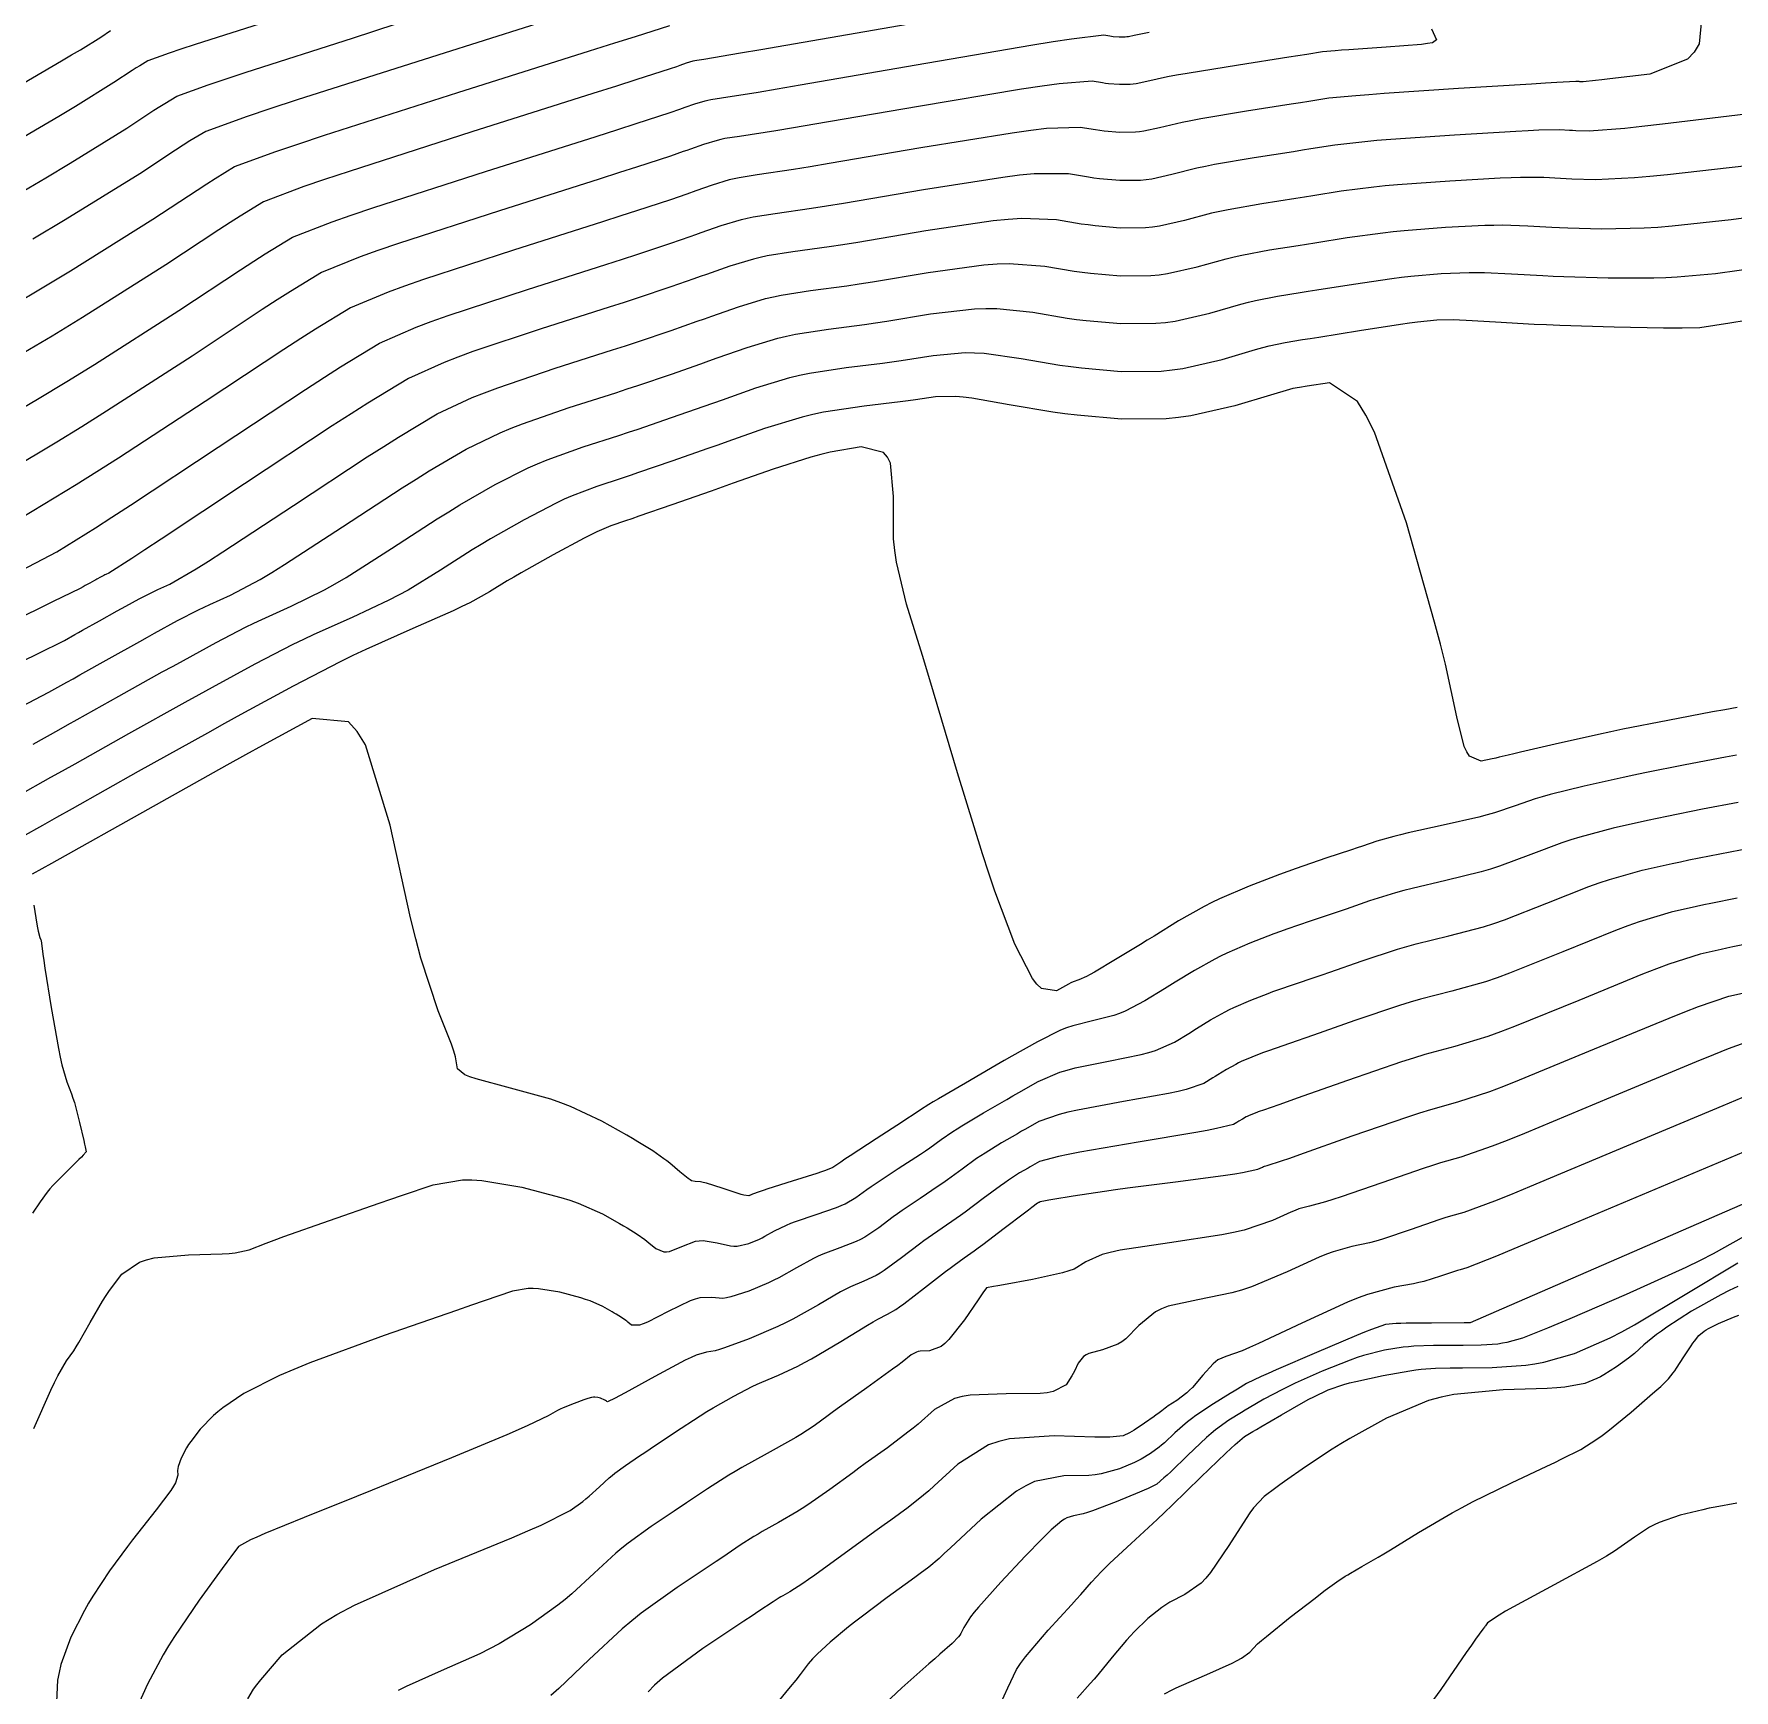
# Model space of a CAD drawing. Header units: metres. Extents: x 837475 to 838479, y 1189012 to 1191015.
# Drawn here: x 837658.2 to 837716.5, y 1190161.6 to 1190218.3 of the extents above; entities that cross this region are included whole.
import ezdxf

# ---------------------------------------------------------------- set-up
doc = ezdxf.new("R2010")
doc.units = ezdxf.units.M
doc.header["$LTSCALE"] = 0.3
doc.layers.add('COTAS 10', color=1, linetype='Continuous')
doc.layers.add('COTAS INT', color=252, linetype='Continuous')

msp = doc.modelspace()

# ---------------------------------------------------------------- linework, layer by layer
at = {"layer": 'COTAS 10'}
for points in [[(837657.651, 1190212.836), (837658.618, 1190213.408), (837659.455, 1190213.908), (837661.397, 1190215.11), (837662.325, 1190215.722), (837662.523, 1190215.85), (837662.695, 1190215.961), (837663.105, 1190216.212), (837664.178, 1190216.597), (837664.768, 1190216.792), (837665.486, 1190217.026), (837669.134, 1190218.192), (837672.926, 1190219.444)], [(837706.109, 1190218.516), (837706.287, 1190218.144), (837706.142, 1190218.04), (837705.981, 1190218.011), (837705.768, 1190217.983), (837704.56, 1190217.883), (837703.283, 1190217.799), (837703.026, 1190217.78), (837702.81, 1190217.764), (837702.382, 1190217.725), (837701.845, 1190217.641), (837701.221, 1190217.543), (837699.503, 1190217.273), (837697.743, 1190216.987), (837697.376, 1190216.923), (837697.061, 1190216.866), (837696.357, 1190216.713), (837695.99, 1190216.629), (837695.888, 1190216.615), (837695.786, 1190216.605), (837695.415, 1190216.602), (837695.044, 1190216.634), (837694.943, 1190216.647), (837694.841, 1190216.66), (837694.48, 1190216.723), (837693.349, 1190216.634), (837692.763, 1190216.552), (837692.059, 1190216.446), (837688.53, 1190215.858), (837684.972, 1190215.244), (837684.249, 1190215.122), (837683.641, 1190215.021), (837682.39, 1190214.829), (837681.893, 1190214.752), (837681.759, 1190214.723), (837681.627, 1190214.692), (837681.165, 1190214.552), (837680.715, 1190214.393), (837680.592, 1190214.349), (837680.468, 1190214.306), (837680.025, 1190214.151), (837678.859, 1190213.77), (837678.28, 1190213.585), (837677.589, 1190213.364), (837674.169, 1190212.28), (837670.711, 1190211.157), (837669.996, 1190210.912), (837669.387, 1190210.697), (837668.066, 1190210.16), (837667, 1190209.509), (837666.552, 1190209.222), (837666.038, 1190208.888), (837663.629, 1190207.298), (837660.698, 1190205.402), (837659.855, 1190204.875), (837658.998, 1190204.348), (837655.79, 1190202.441)], [(837657.787, 1190195.285), (837658.725, 1190195.769), (837659.339, 1190196.114), (837659.553, 1190196.234), (837659.786, 1190196.365), (837660.789, 1190196.928), (837661.836, 1190197.512), (837662.097, 1190197.657), (837662.345, 1190197.793), (837663.136, 1190198.225), (837663.845, 1190198.591), (837664.041, 1190198.687), (837664.238, 1190198.781), (837664.948, 1190199.098), (837665.969, 1190199.64), (837666.361, 1190199.875), (837666.801, 1190200.147), (837668.788, 1190201.436), (837670.835, 1190202.776), (837671.314, 1190203.08), (837671.754, 1190203.356), (837673.027, 1190204.108), (837674.191, 1190204.669), (837674.562, 1190204.823), (837674.956, 1190204.977), (837676.555, 1190205.53), (837678.15, 1190206.041), (837678.541, 1190206.169), (837678.91, 1190206.291), (837680.058, 1190206.68), (837681.066, 1190207.034), (837681.347, 1190207.132), (837681.629, 1190207.232), (837682.653, 1190207.594), (837683.706, 1190207.912), (837684.007, 1190207.984), (837684.311, 1190208.049), (837685.443, 1190208.224), (837686.684, 1190208.382), (837687.057, 1190208.436), (837687.443, 1190208.495), (837688.946, 1190208.742), (837690.45, 1190208.919), (837690.836, 1190208.933), (837691.21, 1190208.932), (837692.452, 1190208.8), (837693.62, 1190208.599), (837693.946, 1190208.554), (837694.274, 1190208.514), (837695.469, 1190208.41), (837696.668, 1190208.42), (837696.998, 1190208.452), (837697.327, 1190208.498), (837698.51, 1190208.769), (837699.581, 1190209.074), (837699.841, 1190209.141), (837700.084, 1190209.2), (837700.829, 1190209.35), (837701.617, 1190209.475), (837701.889, 1190209.518), (837702.182, 1190209.564), (837703.434, 1190209.764), (837704.749, 1190209.956), (837705.083, 1190209.998), (837705.403, 1190210.035), (837706.449, 1190210.128), (837707.403, 1190210.164), (837707.665, 1190210.165), (837707.926, 1190210.162), (837708.861, 1190210.119), (837709.932, 1190210.057), (837710.28, 1190210.041), (837710.649, 1190210.027), (837712.164, 1190209.982), (837713.738, 1190209.98), (837714.144, 1190209.993), (837714.536, 1190210.012), (837715.847, 1190210.128), (837717.471, 1190210.355)], [(837658.21, 1190170.531), (837658.791, 1190171.837), (837658.919, 1190172.107), (837659.034, 1190172.338), (837659.328, 1190172.842), (837659.574, 1190173.195), (837659.658, 1190173.33), (837659.749, 1190173.481), (837660.134, 1190174.164), (837660.563, 1190174.898), (837660.681, 1190175.082), (837660.799, 1190175.257), (837661.225, 1190175.82), (837661.833, 1190176.231), (837662.067, 1190176.31), (837662.329, 1190176.374), (837663.51, 1190176.481), (837664.659, 1190176.513), (837664.901, 1190176.53), (837665.111, 1190176.551), (837665.591, 1190176.654), (837666.175, 1190176.886), (837666.449, 1190176.988), (837666.773, 1190177.105), (837668.346, 1190177.664), (837670.042, 1190178.255), (837670.442, 1190178.393), (837670.812, 1190178.52), (837671.895, 1190178.884), (837672.902, 1190179.049), (837673.222, 1190179.05), (837673.561, 1190179.032), (837674.938, 1190178.806), (837676.271, 1190178.451), (837676.582, 1190178.352), (837676.869, 1190178.252), (837677.694, 1190177.886), (837678.279, 1190177.554), (837678.414, 1190177.476), (837678.538, 1190177.403), (837678.886, 1190177.187), (837679.15, 1190177.004), (837679.22, 1190176.951), (837679.289, 1190176.898), (837679.526, 1190176.698), (837679.801, 1190176.585), (837679.894, 1190176.585), (837679.994, 1190176.6), (837680.415, 1190176.769), (837680.884, 1190176.946), (837681.015, 1190176.965), (837681.147, 1190176.972), (837681.623, 1190176.891), (837682.082, 1190176.787), (837682.202, 1190176.78), (837682.318, 1190176.782), (837682.714, 1190176.868), (837683.078, 1190177.023), (837683.174, 1190177.069), (837683.268, 1190177.116), (837683.592, 1190177.299), (837684, 1190177.502), (837684.148, 1190177.562), (837684.31, 1190177.625), (837685.019, 1190177.864), (837685.718, 1190178.106), (837685.874, 1190178.17), (837686.014, 1190178.232), (837686.381, 1190178.446), (837686.763, 1190178.722), (837686.911, 1190178.824), (837687.078, 1190178.937), (837687.834, 1190179.437), (837688.594, 1190179.938), (837688.764, 1190180.052), (837688.915, 1190180.155), (837689.311, 1190180.438), (837689.702, 1190180.707), (837689.85, 1190180.801), (837690.015, 1190180.904), (837690.754, 1190181.345), (837691.559, 1190181.811), (837691.765, 1190181.93), (837691.965, 1190182.045), (837692.628, 1190182.42), (837693.374, 1190182.739), (837693.627, 1190182.817), (837693.898, 1190182.892), (837695.045, 1190183.127), (837696.167, 1190183.353), (837696.423, 1190183.422), (837696.656, 1190183.493), (837697.301, 1190183.775), (837697.79, 1190184.074), (837698.058, 1190184.238), (837698.539, 1190184.534), (837699.042, 1190184.817), (837699.19, 1190184.892), (837699.341, 1190184.965), (837699.92, 1190185.215), (837700.517, 1190185.445), (837700.68, 1190185.505), (837700.843, 1190185.563), (837701.422, 1190185.761), (837702.127, 1190185.999), (837702.368, 1190186.082), (837702.629, 1190186.173), (837703.738, 1190186.563), (837704.948, 1190186.962), (837705.273, 1190187.057), (837705.593, 1190187.147), (837706.713, 1190187.417), (837707.891, 1190187.728), (837708.248, 1190187.843), (837708.618, 1190187.971), (837710.068, 1190188.539), (837711.504, 1190189.109), (837711.865, 1190189.237), (837712.211, 1190189.354), (837713.33, 1190189.67), (837714.359, 1190189.899), (837714.647, 1190189.961), (837714.937, 1190190.022), (837715.999, 1190190.234), (837717.063, 1190190.433)], [(837716.755, 1190181.865), (837716.101, 1190181.595), (837712.794, 1190180.205), (837709.476, 1190178.814), (837708.816, 1190178.543), (837708.268, 1190178.322), (837707.225, 1190177.934), (837706.759, 1190177.804), (837706.574, 1190177.746), (837706.366, 1190177.678), (837705.416, 1190177.349), (837704.43, 1190177.021), (837704.201, 1190176.952), (837703.989, 1190176.894), (837703.381, 1190176.763), (837702.746, 1190176.59), (837702.517, 1190176.505), (837702.265, 1190176.404), (837701.167, 1190175.902), (837699.938, 1190175.386), (837699.604, 1190175.275), (837699.273, 1190175.178), (837698.101, 1190174.944), (837697.091, 1190174.721), (837696.861, 1190174.631), (837696.653, 1190174.529), (837696.084, 1190174.058), (837695.633, 1190173.596), (837695.5, 1190173.5), (837695.362, 1190173.416), (837694.835, 1190173.228), (837694.37, 1190173.096), (837694.273, 1190173.049), (837694.189, 1190172.996), (837693.998, 1190172.764), (837693.874, 1190172.491), (837693.832, 1190172.412), (837693.787, 1190172.332), (837693.594, 1190172.03), (837693.147, 1190171.792), (837692.941, 1190171.752), (837692.7, 1190171.723), (837691.529, 1190171.713), (837690.3, 1190171.669), (837690.021, 1190171.619), (837689.769, 1190171.552), (837689.08, 1190171.175), (837688.519, 1190170.681), (837688.347, 1190170.54), (837688.168, 1190170.397), (837687.463, 1190169.869), (837686.703, 1190169.322), (837686.489, 1190169.168), (837686.275, 1190169.012), (837685.489, 1190168.44), (837684.736, 1190167.913), (837684.542, 1190167.785), (837684.354, 1190167.666), (837683.73, 1190167.3), (837683.174, 1190166.991), (837683.029, 1190166.906), (837682.89, 1190166.822), (837682.42, 1190166.522), (837681.819, 1190166.12), (837681.597, 1190165.971), (837681.349, 1190165.807), (837680.253, 1190165.079), (837679.027, 1190164.193), (837678.699, 1190163.929), (837678.374, 1190163.656), (837677.241, 1190162.605), (837676.198, 1190161.611), (837675.931, 1190161.376)], [(837716.61, 1190175.392), (837716.315, 1190175.256), (837716.026, 1190175.114), (837715.021, 1190174.545), (837714.18, 1190173.996), (837713.993, 1190173.866), (837713.827, 1190173.746), (837713.395, 1190173.392), (837713.068, 1190173.099), (837712.967, 1190173.018), (837712.863, 1190172.936), (837712.452, 1190172.638), (837712.019, 1190172.368), (837711.901, 1190172.304), (837711.784, 1190172.245), (837711.366, 1190172.07), (837710.687, 1190171.949), (837710.405, 1190171.924), (837710.082, 1190171.903), (837708.575, 1190171.858), (837706.882, 1190171.695), (837706.441, 1190171.601), (837706.013, 1190171.485), (837704.57, 1190170.886), (837703.315, 1190170.18), (837703.005, 1190169.996), (837702.712, 1190169.818), (837701.792, 1190169.217), (837701.08, 1190168.715), (837700.92, 1190168.6), (837700.774, 1190168.495), (837700.38, 1190168.2), (837700.017, 1190167.802), (837699.892, 1190167.633), (837699.755, 1190167.437), (837699.172, 1190166.515), (837698.542, 1190165.594), (837698.376, 1190165.399), (837698.214, 1190165.229), (837697.658, 1190164.834), (837697.141, 1190164.571), (837697.003, 1190164.484), (837696.866, 1190164.392), (837696.393, 1190164.012), (837695.926, 1190163.555), (837695.794, 1190163.414), (837695.66, 1190163.266), (837695.167, 1190162.682), (837694.677, 1190162.087), (837694.546, 1190161.932), (837694.416, 1190161.782), (837693.963, 1190161.277)]]:
    msp.add_lwpolyline(points, dxfattribs=at)
at = {"layer": 'COTAS INT'}
for points in [[(837715.423, 1190219.431), (837715.285, 1190218.006), (837715.115, 1190217.716), (837714.888, 1190217.471), (837713.592, 1190216.965), (837712.227, 1190216.797), (837711.956, 1190216.765), (837711.731, 1190216.74), (837711.307, 1190216.701), (837711.197, 1190216.704), (837711.17, 1190216.705), (837711.145, 1190216.706), (837711.066, 1190216.711), (837710.408, 1190216.676), (837710.018, 1190216.653), (837709.536, 1190216.623), (837707.044, 1190216.466), (837704.487, 1190216.296), (837703.964, 1190216.257), (837703.521, 1190216.223), (837702.592, 1190216.133), (837701.913, 1190216.025), (837701.628, 1190215.98), (837701.3, 1190215.929), (837699.768, 1190215.689), (837698.211, 1190215.43), (837697.869, 1190215.367), (837697.565, 1190215.308), (837696.787, 1190215.124), (837696.258, 1190215.003), (837696.11, 1190214.982), (837695.962, 1190214.968), (837695.425, 1190214.963), (837694.89, 1190215.01), (837694.743, 1190215.028), (837694.597, 1190215.048), (837694.074, 1190215.138), (837692.921, 1190215.093), (837692.378, 1190215.028), (837691.737, 1190214.941), (837688.613, 1190214.435), (837685.466, 1190213.894), (837684.811, 1190213.785), (837684.249, 1190213.693), (837683.001, 1190213.508), (837682.377, 1190213.411), (837682.209, 1190213.375), (837682.043, 1190213.336), (837681.462, 1190213.16), (837680.898, 1190212.961), (837680.588, 1190212.851), (837680.032, 1190212.657), (837678.869, 1190212.274), (837678.332, 1190212.101), (837677.702, 1190211.9), (837674.646, 1190210.93), (837671.56, 1190209.921), (837670.91, 1190209.695), (837670.348, 1190209.491), (837669.058, 1190208.95), (837667.861, 1190208.218), (837667.358, 1190207.896), (837666.781, 1190207.522), (837664.075, 1190205.736), (837661.109, 1190203.795), (837660.367, 1190203.323), (837659.66, 1190202.879), (837657.394, 1190201.511)], [(837692.703, 1190219.457), (837683.984, 1190217.944), (837683.126, 1190217.797), (837682.423, 1190217.677), (837681.169, 1190217.47), (837680.926, 1190217.433), (837680.861, 1190217.419), (837680.796, 1190217.403), (837680.57, 1190217.335), (837680.35, 1190217.257), (837680.289, 1190217.236), (837680.229, 1190217.215), (837680.012, 1190217.139), (837678.839, 1190216.762), (837678.175, 1190216.551), (837677.365, 1190216.294), (837673.215, 1190214.98), (837669.013, 1190213.629), (837668.17, 1190213.348), (837667.466, 1190213.108), (837666.082, 1190212.581), (837665.278, 1190212.09), (837664.94, 1190211.873), (837664.553, 1190211.622), (837662.736, 1190210.423), (837659.875, 1190208.616), (837658.83, 1190207.981), (837657.674, 1190207.288)], [(837666.216, 1190218.769), (837663.733, 1190217.976), (837663.245, 1190217.817), (837662.843, 1190217.684), (837662.113, 1190217.422), (837661.834, 1190217.251), (837661.717, 1190217.176), (837661.582, 1190217.089), (837660.951, 1190216.672), (837659.629, 1190215.855), (837659.06, 1190215.514), (837658.401, 1190215.125), (837655.288, 1190213.307)], [(837676.819, 1190219.126), (837672.053, 1190217.614), (837667.238, 1190216.076), (837666.292, 1190215.768), (837665.513, 1190215.51), (837664.098, 1190215.001), (837663.556, 1190214.671), (837663.329, 1190214.525), (837663.067, 1190214.355), (837661.843, 1190213.547), (837659.281, 1190211.962), (837658.177, 1190211.302)], [(837654.186, 1190203.371), (837658.336, 1190205.818), (837659.342, 1190206.428), (837660.287, 1190207.009), (837663.182, 1190208.86), (837665.295, 1190210.255), (837665.746, 1190210.547), (837666.139, 1190210.799), (837667.074, 1190211.37), (837668.427, 1190211.903), (837669.083, 1190212.13), (837669.862, 1190212.393), (837673.692, 1190213.63), (837677.477, 1190214.829), (837678.228, 1190215.068), (837678.849, 1190215.266), (837680.019, 1190215.645), (837680.349, 1190215.76), (837680.441, 1190215.793), (837680.533, 1190215.825), (837680.867, 1190215.943), (837681.212, 1190216.048), (837681.31, 1190216.071), (837681.41, 1190216.092), (837681.78, 1190216.15), (837683.032, 1190216.349), (837683.688, 1190216.459), (837684.478, 1190216.594), (837688.447, 1190217.281), (837692.381, 1190217.951), (837693.148, 1190218.076), (837693.777, 1190218.174), (837694.885, 1190218.307), (837695.086, 1190218.273), (837695.142, 1190218.265), (837695.198, 1190218.258), (837695.404, 1190218.24), (837695.61, 1190218.242), (837695.666, 1190218.248), (837695.723, 1190218.255), (837695.926, 1190218.302), (837696.432, 1190218.405)], [(837657.011, 1190208.758), (837658.317, 1190209.534), (837659.464, 1190210.223), (837662.29, 1190211.985), (837663.81, 1190212.989), (837664.134, 1190213.199), (837664.417, 1190213.38), (837665.09, 1190213.791), (837666.506, 1190214.314), (837667.257, 1190214.566), (837668.164, 1190214.865), (837672.737, 1190216.329), (837677.253, 1190217.758), (837678.123, 1190218.034), (837678.829, 1190218.258), (837680.006, 1190218.633)], [(837657.5, 1190216.449), (837659.152, 1190217.414), (837659.501, 1190217.62), (837659.803, 1190217.801), (837660.504, 1190218.235), (837660.839, 1190218.456)], [(837657.535, 1190199.815), (837658.998, 1190200.581), (837660.322, 1190201.409), (837660.88, 1190201.77), (837661.52, 1190202.188), (837664.521, 1190204.173), (837667.523, 1190206.155), (837668.164, 1190206.57), (837668.722, 1190206.928), (837670.051, 1190207.739), (837671.309, 1190208.286), (837671.823, 1190208.477), (837672.409, 1190208.685), (837675.123, 1190209.58), (837677.814, 1190210.435), (837678.384, 1190210.618), (837678.88, 1190210.778), (837680.038, 1190211.163), (837680.708, 1190211.397), (837680.894, 1190211.463), (837681.081, 1190211.528), (837681.76, 1190211.768), (837682.459, 1190211.98), (837682.658, 1190212.028), (837682.86, 1190212.071), (837683.611, 1190212.187), (837684.858, 1190212.366), (837685.372, 1190212.448), (837685.961, 1190212.544), (837688.697, 1190213.012), (837691.415, 1190213.435), (837691.992, 1190213.505), (837692.493, 1190213.553), (837693.669, 1190213.553), (837694.353, 1190213.436), (837694.544, 1190213.41), (837694.736, 1190213.386), (837695.436, 1190213.325), (837696.139, 1190213.331), (837696.332, 1190213.35), (837696.525, 1190213.377), (837697.218, 1190213.535), (837698.069, 1190213.749), (837698.362, 1190213.81), (837698.68, 1190213.873), (837700.033, 1190214.104), (837701.38, 1190214.315), (837701.693, 1190214.365), (837701.98, 1190214.41), (837702.803, 1190214.541), (837703.828, 1190214.656), (837704.243, 1190214.693), (837704.716, 1190214.73), (837706.896, 1190214.882), (837709.003, 1190215.009), (837709.429, 1190215.031), (837709.788, 1190215.048), (837710.515, 1190215.063), (837710.841, 1190215.044), (837710.947, 1190215.039), (837711.06, 1190215.035), (837711.522, 1190215.021), (837712.739, 1190215.114), (837713.328, 1190215.176), (837714.027, 1190215.255), (837717.458, 1190215.672)], [(837716.921, 1190213.824), (837714.197, 1190213.507), (837713.6, 1190213.448), (837713.072, 1190213.402), (837711.736, 1190213.341), (837710.923, 1190213.365), (837710.725, 1190213.373), (837710.538, 1190213.381), (837709.964, 1190213.415), (837709.167, 1190213.419), (837708.841, 1190213.409), (837708.47, 1190213.394), (837706.747, 1190213.297), (837704.945, 1190213.165), (837704.523, 1190213.128), (837704.135, 1190213.09), (837703.013, 1190212.948), (837702.048, 1190212.795), (837701.758, 1190212.749), (837701.459, 1190212.702), (837700.298, 1190212.52), (837699.148, 1190212.315), (837698.855, 1190212.254), (837698.573, 1190212.191), (837697.648, 1190211.947), (837696.792, 1190211.75), (837696.554, 1190211.717), (837696.315, 1190211.694), (837695.447, 1190211.686), (837694.582, 1190211.762), (837694.345, 1190211.791), (837694.108, 1190211.823), (837693.263, 1190211.969), (837692.066, 1190212.013), (837691.607, 1190211.981), (837691.093, 1190211.93), (837688.78, 1190211.589), (837686.455, 1190211.195), (837685.934, 1190211.111), (837685.466, 1190211.038), (837684.222, 1190210.866), (837683.344, 1190210.73), (837683.108, 1190210.68), (837682.875, 1190210.624), (837682.057, 1190210.377), (837681.264, 1190210.096), (837681.045, 1190210.019), (837680.827, 1190209.943), (837680.045, 1190209.668), (837678.89, 1190209.282), (837678.437, 1190209.135), (837677.926, 1190208.97), (837675.601, 1190208.23), (837673.258, 1190207.449), (837672.736, 1190207.259), (837672.269, 1190207.08), (837671.043, 1190206.529), (837669.654, 1190205.685), (837669.086, 1190205.321), (837668.437, 1190204.902), (837665.43, 1190202.919), (837662.57, 1190201.02), (837662.015, 1190200.653), (837661.562, 1190200.356), (837660.781, 1190199.858), (837660.669, 1190199.807), (837660.638, 1190199.793), (837660.607, 1190199.778), (837660.495, 1190199.72), (837660.37, 1190199.652), (837660.331, 1190199.63), (837660.29, 1190199.607), (837660.125, 1190199.515), (837659.966, 1190199.426), (837659.929, 1190199.405), (837659.896, 1190199.386), (837659.799, 1190199.332), (837658.873, 1190198.881), (837658.316, 1190198.612), (837657.63, 1190198.281)], [(837657.842, 1190196.845), (837658.33, 1190197.083), (837659.262, 1190197.55), (837659.617, 1190197.75), (837659.741, 1190197.82), (837659.876, 1190197.896), (837660.457, 1190198.222), (837661.063, 1190198.56), (837661.214, 1190198.643), (837661.357, 1190198.722), (837661.815, 1190198.972), (837662.226, 1190199.184), (837662.34, 1190199.24), (837662.453, 1190199.294), (837662.865, 1190199.478), (837663.766, 1190199.998), (837664.188, 1190200.264), (837664.686, 1190200.583), (837667.109, 1190202.177), (837669.636, 1190203.839), (837670.2, 1190204.201), (837670.704, 1190204.52), (837672.035, 1190205.318), (837673.23, 1190205.875), (837673.649, 1190206.041), (837674.107, 1190206.213), (837676.078, 1190206.88), (837678.038, 1190207.506), (837678.489, 1190207.652), (837678.9, 1190207.787), (837680.051, 1190208.174), (837680.947, 1190208.488), (837681.196, 1190208.576), (837681.446, 1190208.664), (837682.355, 1190208.985), (837683.29, 1190209.268), (837683.557, 1190209.332), (837683.827, 1190209.389), (837684.832, 1190209.545), (837686.075, 1190209.71), (837686.496, 1190209.774), (837686.949, 1190209.845), (837688.863, 1190210.166), (837690.772, 1190210.425), (837691.222, 1190210.457), (837691.638, 1190210.472), (837692.858, 1190210.384), (837693.864, 1190210.211), (837694.145, 1190210.173), (837694.428, 1190210.138), (837695.458, 1190210.048), (837696.492, 1190210.057), (837696.776, 1190210.085), (837697.06, 1190210.124), (837698.079, 1190210.358), (837699.077, 1190210.633), (837699.348, 1190210.698), (837699.616, 1190210.758), (837700.564, 1190210.935), (837701.538, 1190211.088), (837701.823, 1190211.133), (837702.115, 1190211.18), (837703.224, 1190211.356), (837704.442, 1190211.523), (837704.803, 1190211.563), (837705.174, 1190211.6), (837706.598, 1190211.713), (837707.936, 1190211.779), (837708.253, 1190211.787), (837708.547, 1190211.791), (837709.412, 1190211.767), (837710.235, 1190211.719), (837710.502, 1190211.707), (837710.786, 1190211.696), (837711.95, 1190211.661), (837713.405, 1190211.691), (837713.872, 1190211.721), (837714.367, 1190211.76), (837716.384, 1190211.976), (837718.605, 1190212.271)], [(837658.188, 1190193.987), (837659.06, 1190194.478), (837659.365, 1190194.649), (837659.696, 1190194.835), (837661.122, 1190195.635), (837662.609, 1190196.465), (837662.979, 1190196.67), (837663.332, 1190196.864), (837664.456, 1190197.477), (837665.464, 1190197.998), (837665.743, 1190198.134), (837666.022, 1190198.267), (837667.031, 1190198.718), (837668.172, 1190199.282), (837668.534, 1190199.485), (837668.917, 1190199.71), (837670.467, 1190200.694), (837672.034, 1190201.713), (837672.428, 1190201.96), (837672.804, 1190202.191), (837674.019, 1190202.898), (837675.151, 1190203.463), (837675.475, 1190203.605), (837675.804, 1190203.741), (837677.032, 1190204.18), (837678.263, 1190204.577), (837678.594, 1190204.686), (837678.92, 1190204.795), (837680.064, 1190205.186), (837681.186, 1190205.579), (837681.812, 1190205.799), (837682.95, 1190206.202), (837684.122, 1190206.556), (837684.456, 1190206.636), (837684.795, 1190206.708), (837686.053, 1190206.903), (837687.292, 1190207.055), (837687.619, 1190207.099), (837687.938, 1190207.145), (837689.03, 1190207.319), (837690.128, 1190207.414), (837690.451, 1190207.409), (837690.782, 1190207.391), (837692.047, 1190207.215), (837693.375, 1190206.986), (837693.747, 1190206.936), (837694.12, 1190206.89), (837695.48, 1190206.771), (837696.844, 1190206.783), (837697.22, 1190206.82), (837697.595, 1190206.872), (837698.94, 1190207.18), (837700.086, 1190207.516), (837700.334, 1190207.585), (837700.553, 1190207.643), (837701.094, 1190207.766), (837701.697, 1190207.861), (837701.954, 1190207.902), (837702.25, 1190207.949), (837703.645, 1190208.172), (837705.056, 1190208.389), (837705.362, 1190208.433), (837705.632, 1190208.47), (837706.301, 1190208.543), (837706.87, 1190208.549), (837707.077, 1190208.543), (837707.306, 1190208.533), (837708.31, 1190208.471), (837709.629, 1190208.394), (837710.057, 1190208.375), (837710.512, 1190208.357), (837712.378, 1190208.302), (837714.071, 1190208.269), (837714.415, 1190208.265), (837714.706, 1190208.264), (837715.31, 1190208.28), (837716.336, 1190208.438), (837716.894, 1190208.526)], [(837716.591, 1190195.247), (837716.172, 1190195.171), (837715.75, 1190195.095), (837714.212, 1190194.806), (837712.675, 1190194.499), (837712.256, 1190194.411), (837711.838, 1190194.322), (837710.351, 1190193.99), (837709.161, 1190193.714), (837708.931, 1190193.661), (837708.745, 1190193.617), (837708.433, 1190193.54), (837708.32, 1190193.511), (837708.26, 1190193.498), (837708.188, 1190193.482), (837707.821, 1190193.403), (837707.419, 1190193.58), (837707.325, 1190193.725), (837707.238, 1190193.911), (837706.985, 1190194.93), (837706.595, 1190196.734), (837706.422, 1190197.415), (837706.221, 1190198.174), (837705.259, 1190201.574), (837704.156, 1190204.692), (837703.865, 1190205.274), (837703.582, 1190205.734), (837702.613, 1190206.381), (837701.857, 1190206.26), (837701.585, 1190206.217), (837701.36, 1190206.181), (837701.021, 1190206.085), (837700.827, 1190206.028), (837700.59, 1190205.957), (837699.371, 1190205.591), (837697.862, 1190205.245), (837697.442, 1190205.187), (837697.021, 1190205.146), (837695.491, 1190205.133), (837693.966, 1190205.266), (837693.548, 1190205.317), (837693.131, 1190205.374), (837691.641, 1190205.63), (837690.354, 1190205.851), (837690.066, 1190205.886), (837689.806, 1190205.909), (837689.113, 1190205.896), (837688.432, 1190205.795), (837688.18, 1190205.762), (837687.901, 1190205.727), (837686.664, 1190205.582), (837685.278, 1190205.368), (837684.905, 1190205.288), (837684.537, 1190205.2), (837683.248, 1190204.81), (837681.995, 1190204.367), (837681.65, 1190204.246), (837681.306, 1190204.125), (837680.071, 1190203.692), (837678.93, 1190203.299), (837678.646, 1190203.203), (837678.375, 1190203.112), (837677.509, 1190202.83), (837676.653, 1190202.505), (837676.389, 1190202.388), (837676.112, 1190202.258), (837675.011, 1190201.687), (837673.854, 1190201.027), (837673.542, 1190200.839), (837673.233, 1190200.65), (837672.145, 1190199.953), (837671.033, 1190199.274), (837670.708, 1190199.096), (837670.375, 1190198.923), (837669.114, 1190198.338), (837667.807, 1190197.754), (837667.445, 1190197.582), (837667.083, 1190197.405), (837665.776, 1190196.73), (837664.319, 1190195.935), (837663.862, 1190195.683), (837663.382, 1190195.417), (837661.454, 1190194.342), (837659.606, 1190193.305), (837659.176, 1190193.063), (837658.782, 1190192.842), (837657.651, 1190192.206)], [(837716.566, 1190193.61), (837716.188, 1190193.541), (837714.808, 1190193.282), (837713.429, 1190193.007), (837713.053, 1190192.928), (837712.678, 1190192.848), (837711.344, 1190192.55), (837710.178, 1190192.261), (837709.909, 1190192.186), (837709.665, 1190192.114), (837708.978, 1190191.873), (837708.275, 1190191.634), (837708.02, 1190191.563), (837707.739, 1190191.49), (837706.508, 1190191.21), (837705.308, 1190190.947), (837705.047, 1190190.886), (837704.817, 1190190.83), (837704.244, 1190190.666), (837703.749, 1190190.496), (837703.568, 1190190.435), (837703.368, 1190190.368), (837702.488, 1190190.077), (837701.474, 1190189.73), (837701.19, 1190189.628), (837700.904, 1190189.523), (837699.859, 1190189.122), (837698.847, 1190188.685), (837698.582, 1190188.557), (837698.324, 1190188.426), (837697.445, 1190187.93), (837696.604, 1190187.413), (837696.37, 1190187.269), (837696.135, 1190187.125), (837695.279, 1190186.603), (837694.564, 1190186.177), (837694.417, 1190186.094), (837694.293, 1190186.027), (837694.027, 1190185.908), (837693.835, 1190185.839), (837693.756, 1190185.802), (837693.667, 1190185.758), (837693.254, 1190185.536), (837692.741, 1190185.616), (837692.588, 1190185.762), (837692.432, 1190185.961), (837691.83, 1190187.13), (837691.146, 1190188.955), (837690.937, 1190189.569), (837690.72, 1190190.23), (837689.868, 1190193.009), (837689.048, 1190195.774), (837688.852, 1190196.425), (837688.669, 1190197.027), (837688.12, 1190198.792), (837687.771, 1190200.235), (837687.714, 1190200.635), (837687.675, 1190201.035), (837687.676, 1190202.479), (837687.575, 1190203.619), (837687.47, 1190203.827), (837687.333, 1190203.988), (837686.561, 1190204.182), (837685.498, 1190203.998), (837685.177, 1190203.921), (837684.844, 1190203.832), (837683.545, 1190203.419), (837682.177, 1190202.935), (837681.801, 1190202.802), (837681.425, 1190202.67), (837680.077, 1190202.198), (837678.941, 1190201.803), (837678.698, 1190201.719), (837678.487, 1190201.647), (837677.987, 1190201.48), (837677.502, 1190201.269), (837677.302, 1190201.17), (837677.072, 1190201.052), (837676.003, 1190200.477), (837674.905, 1190199.862), (837674.656, 1190199.719), (837674.432, 1190199.588), (837673.824, 1190199.211), (837673.148, 1190198.837), (837672.881, 1190198.707), (837672.579, 1190198.565), (837671.198, 1190197.958), (837669.591, 1190197.24), (837669.146, 1190197.029), (837668.702, 1190196.812), (837667.097, 1190195.982), (837665.306, 1190195.006), (837664.745, 1190194.696), (837664.155, 1190194.37), (837661.787, 1190193.048), (837659.516, 1190191.774), (837658.988, 1190191.478), (837658.503, 1190191.205), (837657.115, 1190190.424)], [(837716.625, 1190191.987), (837715.403, 1190191.758), (837714.183, 1190191.514), (837713.85, 1190191.444), (837713.518, 1190191.374), (837712.337, 1190191.11), (837711.194, 1190190.807), (837710.887, 1190190.712), (837710.584, 1190190.611), (837709.523, 1190190.206), (837708.447, 1190189.803), (837708.134, 1190189.703), (837707.815, 1190189.609), (837706.61, 1190189.313), (837705.451, 1190189.047), (837705.16, 1190188.972), (837704.883, 1190188.896), (837703.991, 1190188.615), (837703.189, 1190188.334), (837702.747, 1190188.184), (837701.955, 1190187.919), (837701.158, 1190187.647), (837700.935, 1190187.566), (837700.71, 1190187.484), (837699.889, 1190187.169), (837699.094, 1190186.825), (837698.886, 1190186.724), (837698.683, 1190186.622), (837697.992, 1190186.232), (837697.331, 1190185.826), (837697.147, 1190185.713), (837696.962, 1190185.6), (837696.29, 1190185.189), (837695.61, 1190184.835), (837695.42, 1190184.758), (837695.23, 1190184.69), (837694.536, 1190184.517), (837693.815, 1190184.337), (837693.607, 1190184.263), (837693.396, 1190184.179), (837692.605, 1190183.79), (837691.731, 1190183.296), (837691.468, 1190183.145), (837691.196, 1190182.988), (837690.135, 1190182.373), (837689.217, 1190181.834), (837689.034, 1190181.726), (837688.882, 1190181.635), (837688.593, 1190181.453), (837688.309, 1190181.26), (837688.16, 1190181.162), (837687.981, 1190181.044), (837687.082, 1190180.457), (837686.187, 1190179.872), (837686.01, 1190179.756), (837685.865, 1190179.66), (837685.597, 1190179.479), (837685.343, 1190179.374), (837685.206, 1190179.327), (837685.04, 1190179.272), (837684.202, 1190179.004), (837683.368, 1190178.742), (837683.205, 1190178.69), (837683.071, 1190178.646), (837682.835, 1190178.562), (837682.789, 1190178.536), (837682.776, 1190178.529), (837682.762, 1190178.523), (837682.711, 1190178.501), (837682.539, 1190178.528), (837682.45, 1190178.553), (837682.343, 1190178.585), (837681.805, 1190178.762), (837681.264, 1190178.935), (837681.154, 1190178.965), (837681.062, 1190178.986), (837680.875, 1190178.998), (837680.751, 1190179.024), (837680.698, 1190179.054), (837680.638, 1190179.095), (837680.354, 1190179.328), (837680.007, 1190179.621), (837679.907, 1190179.699), (837679.804, 1190179.776), (837679.418, 1190180.044), (837678.908, 1190180.36), (837678.727, 1190180.466), (837678.53, 1190180.582), (837677.672, 1190181.068), (837676.604, 1190181.57), (837676.273, 1190181.696), (837675.926, 1190181.816), (837674.548, 1190182.201), (837673.369, 1190182.514), (837673.149, 1190182.589), (837672.975, 1190182.658), (837672.728, 1190182.864), (837672.659, 1190183.272), (837672.597, 1190183.469), (837672.517, 1190183.701), (837672.071, 1190184.843), (837671.472, 1190186.658), (837671.296, 1190187.315), (837671.115, 1190188.039), (837670.421, 1190191.21), (837669.57, 1190193.967), (837669.289, 1190194.429), (837668.989, 1190194.761), (837667.742, 1190194.871), (837666.044, 1190193.942), (837665.459, 1190193.619), (837664.824, 1190193.266), (837662.119, 1190191.755), (837658.807, 1190189.897), (837658.151, 1190189.529)], [(837658.201, 1190188.471), (837658.305, 1190187.823), (837658.328, 1190187.693), (837658.35, 1190187.583), (837658.41, 1190187.363), (837658.446, 1190187.284), (837658.453, 1190187.263), (837658.458, 1190187.242), (837658.465, 1190187.172), (837658.515, 1190186.791), (837658.548, 1190186.575), (837658.589, 1190186.311), (837658.804, 1190184.957), (837659.05, 1190183.552), (837659.11, 1190183.256), (837659.167, 1190183.001), (837659.343, 1190182.413), (837659.502, 1190182.001), (837659.548, 1190181.857), (837659.595, 1190181.699), (837659.772, 1190181.019), (837659.919, 1190180.398), (837659.947, 1190180.278), (837659.97, 1190180.18), (837660.005, 1190180.013), (837659.901, 1190179.895), (837659.835, 1190179.828), (837659.753, 1190179.746), (837659.323, 1190179.328), (837658.859, 1190178.856), (837658.756, 1190178.741), (837658.663, 1190178.633), (837658.419, 1190178.3), (837658.16, 1190177.905)], [(837716.595, 1190188.71), (837715.691, 1190188.529), (837715.444, 1190188.478), (837715.199, 1190188.425), (837714.324, 1190188.23), (837713.228, 1190187.9), (837712.843, 1190187.763), (837712.423, 1190187.606), (837710.613, 1190186.873), (837708.79, 1190186.14), (837708.361, 1190185.983), (837707.966, 1190185.847), (837706.815, 1190185.52), (837705.736, 1190185.246), (837705.386, 1190185.143), (837705.014, 1190185.028), (837703.485, 1190184.512), (837702.069, 1190184.012), (837701.768, 1190183.906), (837701.506, 1190183.815), (837700.527, 1190183.48), (837700.425, 1190183.443), (837700.323, 1190183.405), (837699.95, 1190183.262), (837699.588, 1190183.106), (837699.493, 1190183.06), (837699.401, 1190183.013), (837699.086, 1190182.836), (837698.786, 1190182.651), (837698.702, 1190182.6), (837698.618, 1190182.548), (837698.312, 1190182.361), (837697.702, 1190182.151), (837697.426, 1190182.085), (837697.104, 1190182.016), (837695.554, 1190181.736), (837693.982, 1190181.447), (837693.646, 1190181.372), (837693.352, 1190181.298), (837692.651, 1190181.049), (837692.199, 1190180.794), (837692.063, 1190180.716), (837691.922, 1190180.634), (837691.373, 1190180.316), (837690.814, 1190179.973), (837690.666, 1190179.877), (837690.522, 1190179.78), (837690.029, 1190179.423), (837689.521, 1190179.049), (837689.367, 1190178.941), (837689.208, 1190178.831), (837688.587, 1190178.416), (837687.969, 1190178.002), (837687.811, 1190177.892), (837687.66, 1190177.784), (837687.165, 1190177.413), (837686.685, 1190177.09), (837686.543, 1190177.012), (837686.396, 1190176.94), (837685.836, 1190176.724), (837685.252, 1190176.507), (837685.09, 1190176.435), (837684.929, 1190176.358), (837684.349, 1190176.036), (837683.747, 1190175.697), (837683.572, 1190175.608), (837683.393, 1190175.523), (837682.718, 1190175.235), (837682.097, 1190175.036), (837681.953, 1190175.007), (837681.82, 1190174.99), (837681.441, 1190175.02), (837681.029, 1190175.009), (837680.877, 1190174.966), (837680.707, 1190174.905), (837679.954, 1190174.54), (837679.237, 1190174.176), (837679.09, 1190174.116), (837678.964, 1190174.074), (837678.697, 1190174.068), (837678.57, 1190174.175), (837678.533, 1190174.203), (837678.496, 1190174.232), (837678.354, 1190174.33), (837678.168, 1190174.445), (837678.101, 1190174.485), (837678.029, 1190174.527), (837677.715, 1190174.705), (837677.273, 1190174.901), (837677.12, 1190174.954), (837676.953, 1190175.008), (837676.238, 1190175.198), (837675.5, 1190175.319), (837675.319, 1190175.328), (837675.147, 1190175.328), (837674.608, 1190175.239), (837673.644, 1190174.91), (837673.205, 1190174.757), (837672.691, 1190174.578), (837670.212, 1190173.711), (837667.669, 1190172.774), (837667.115, 1190172.551), (837666.626, 1190172.344), (837665.4, 1190171.731), (837664.684, 1190171.234), (837664.516, 1190171.101), (837664.36, 1190170.97), (837663.909, 1190170.51), (837663.585, 1190170.085), (837663.512, 1190169.976), (837663.444, 1190169.869), (837663.257, 1190169.514), (837663.153, 1190169.221), (837663.137, 1190169.154), (837663.128, 1190169.093), (837663.143, 1190168.924), (837663.061, 1190168.663), (837662.99, 1190168.545), (837662.899, 1190168.406), (837662.395, 1190167.74), (837661.761, 1190166.933), (837661.588, 1190166.707), (837661.415, 1190166.479), (837660.801, 1190165.642), (837660.227, 1190164.78), (837660.08, 1190164.536), (837659.938, 1190164.289), (837659.472, 1190163.376), (837659.132, 1190162.431), (837659.07, 1190162.164), (837659.023, 1190161.895), (837658.968, 1190160.902)], [(837717.191, 1190187.186), (837716.445, 1190187.037), (837716.241, 1190186.994), (837716.039, 1190186.951), (837715.317, 1190186.79), (837714.245, 1190186.447), (837713.821, 1190186.289), (837713.343, 1190186.103), (837711.158, 1190185.206), (837708.961, 1190184.309), (837708.475, 1190184.123), (837708.042, 1190183.965), (837706.918, 1190183.623), (837705.879, 1190183.346), (837705.5, 1190183.228), (837705.08, 1190183.094), (837703.232, 1190182.46), (837701.509, 1190181.85), (837701.168, 1190181.73), (837700.885, 1190181.63), (837700.357, 1190181.446), (837700.211, 1190181.396), (837700.171, 1190181.381), (837700.13, 1190181.366), (837699.98, 1190181.309), (837699.835, 1190181.246), (837699.797, 1190181.228), (837699.76, 1190181.209), (837699.633, 1190181.138), (837699.513, 1190181.064), (837699.445, 1190181.022), (837699.323, 1190180.947), (837698.748, 1190180.809), (837698.429, 1190180.749), (837698.041, 1190180.679), (837696.063, 1190180.346), (837694.065, 1190180.002), (837693.665, 1190179.926), (837693.33, 1190179.858), (837692.674, 1190179.679), (837692.432, 1190179.542), (837692.36, 1190179.501), (837692.284, 1190179.458), (837691.991, 1190179.288), (837691.612, 1190179.043), (837691.483, 1190178.952), (837691.342, 1190178.852), (837690.747, 1190178.408), (837690.127, 1190177.944), (837689.971, 1190177.831), (837689.821, 1190177.724), (837689.339, 1190177.396), (837688.859, 1190177.066), (837688.712, 1190176.96), (837688.558, 1190176.846), (837687.95, 1190176.38), (837687.356, 1190175.947), (837687.211, 1190175.855), (837687.075, 1190175.775), (837686.653, 1190175.583), (837686.194, 1190175.39), (837686.033, 1190175.308), (837685.858, 1190175.214), (837685.106, 1190174.773), (837684.226, 1190174.277), (837683.97, 1190174.148), (837683.709, 1190174.023), (837682.722, 1190173.602), (837681.876, 1190173.29), (837681.704, 1190173.235), (837681.559, 1190173.192), (837681.259, 1190173.149), (837680.912, 1190173.047), (837680.738, 1190172.967), (837680.53, 1190172.865), (837679.494, 1190172.311), (837678.48, 1190171.752), (837678.285, 1190171.647), (837678.128, 1190171.563), (837677.868, 1190171.438), (837677.851, 1190171.452), (837677.841, 1190171.46), (837677.822, 1190171.473), (837677.797, 1190171.488), (837677.789, 1190171.494), (837677.779, 1190171.499), (837677.737, 1190171.523), (837677.677, 1190171.549), (837677.657, 1190171.557), (837677.634, 1190171.564), (837677.538, 1190171.589), (837677.439, 1190171.606), (837677.415, 1190171.607), (837677.392, 1190171.607), (837677.32, 1190171.595), (837677.19, 1190171.551), (837677.131, 1190171.53), (837677.062, 1190171.506), (837676.73, 1190171.39), (837676.35, 1190171.239), (837676.251, 1190171.194), (837676.155, 1190171.147), (837675.832, 1190170.964), (837675.139, 1190170.625), (837674.81, 1190170.48), (837674.421, 1190170.313), (837672.522, 1190169.523), (837670.358, 1190168.642), (837669.801, 1190168.416), (837669.264, 1190168.199), (837667.478, 1190167.481), (837666.12, 1190166.924), (837665.852, 1190166.807), (837665.631, 1190166.707), (837665.223, 1190166.483), (837664.954, 1190166.131), (837664.82, 1190165.949), (837664.661, 1190165.732), (837663.875, 1190164.644), (837663.024, 1190163.397), (837662.824, 1190163.079), (837662.64, 1190162.773), (837662.106, 1190161.765), (837661.72, 1190160.929)], [(837665.537, 1190161.254), (837665.735, 1190161.586), (837665.85, 1190161.737), (837665.991, 1190161.914), (837666.719, 1190162.766), (837668.065, 1190163.835), (837668.597, 1190164.149), (837669.197, 1190164.47), (837671.937, 1190165.695), (837674.59, 1190166.78), (837675.136, 1190167.014), (837675.6, 1190167.218), (837676.591, 1190167.715), (837677.022, 1190168.027), (837677.132, 1190168.115), (837677.239, 1190168.203), (837677.592, 1190168.528), (837677.928, 1190168.84), (837678.025, 1190168.921), (837678.122, 1190168.999), (837678.486, 1190169.262), (837678.971, 1190169.585), (837679.144, 1190169.702), (837679.335, 1190169.829), (837680.165, 1190170.387), (837681.05, 1190170.965), (837681.275, 1190171.105), (837681.491, 1190171.237), (837682.198, 1190171.641), (837682.829, 1190171.964), (837682.997, 1190172.044), (837683.163, 1190172.12), (837683.735, 1190172.361), (837684.398, 1190172.668), (837684.621, 1190172.786), (837684.86, 1190172.918), (837685.864, 1190173.51), (837686.787, 1190174.07), (837686.976, 1190174.181), (837687.136, 1190174.272), (837687.471, 1190174.443), (837687.753, 1190174.609), (837687.879, 1190174.698), (837688.027, 1190174.805), (837688.734, 1190175.347), (837689.456, 1190175.908), (837689.613, 1190176.027), (837689.75, 1190176.131), (837690.091, 1190176.375), (837690.435, 1190176.618), (837690.574, 1190176.721), (837690.733, 1190176.839), (837691.465, 1190177.393), (837692.163, 1190177.925), (837692.299, 1190178.028), (837692.411, 1190178.112), (837692.61, 1190178.259), (837692.647, 1190178.281), (837692.657, 1190178.286), (837692.666, 1190178.291), (837692.697, 1190178.309), (837692.888, 1190178.349), (837692.998, 1190178.369), (837693.134, 1190178.392), (837693.831, 1190178.508), (837694.906, 1190178.668), (837695.28, 1190178.72), (837695.688, 1190178.775), (837697.434, 1190178.998), (837699.047, 1190179.211), (837699.37, 1190179.259), (837699.639, 1190179.303), (837700.165, 1190179.42), (837700.321, 1190179.491), (837700.356, 1190179.505), (837700.389, 1190179.517), (837700.479, 1190179.542), (837700.968, 1190179.703), (837701.252, 1190179.801), (837701.601, 1190179.923), (837703.396, 1190180.557), (837705.3, 1190181.214), (837705.717, 1190181.351), (837706.086, 1190181.468), (837707.02, 1190181.727), (837708.117, 1190182.084), (837708.589, 1190182.263), (837709.133, 1190182.477), (837711.703, 1190183.539), (837714.262, 1190184.6), (837714.799, 1190184.814), (837715.261, 1190184.993), (837716.31, 1190185.35), (837716.879, 1190185.477)], [(837717.303, 1190183.91), (837716.278, 1190183.54), (837715.777, 1190183.34), (837715.182, 1190183.098), (837712.249, 1190181.872), (837709.304, 1190180.646), (837708.702, 1190180.403), (837708.193, 1190180.203), (837707.123, 1190179.83), (837706.422, 1190179.636), (837706.146, 1190179.548), (837705.833, 1190179.446), (837704.406, 1190178.953), (837703.016, 1190178.472), (837702.726, 1190178.377), (837702.479, 1190178.298), (837701.93, 1190178.152), (837701.567, 1190178.054), (837701.437, 1190178.005), (837701.293, 1190177.947), (837700.666, 1190177.661), (837699.691, 1190177.332), (837699.328, 1190177.248), (837698.925, 1190177.166), (837697.134, 1190176.892), (837695.443, 1190176.637), (837695.104, 1190176.567), (837694.82, 1190176.496), (837694.26, 1190176.243), (837693.86, 1190175.995), (837693.678, 1190175.928), (837693.464, 1190175.863), (837692.433, 1190175.634), (837691.44, 1190175.454), (837691.25, 1190175.42), (837691.098, 1190175.392), (837690.856, 1190175.347), (837690.74, 1190175.179), (837690.668, 1190175.074), (837690.578, 1190174.943), (837690.106, 1190174.257), (837689.565, 1190173.574), (837689.431, 1190173.445), (837689.304, 1190173.342), (837688.903, 1190173.188), (837688.591, 1190173.177), (837688.52, 1190173.164), (837688.456, 1190173.148), (837688.282, 1190173.052), (837687.968, 1190172.803), (837687.816, 1190172.69), (837687.636, 1190172.558), (837686.753, 1190171.919), (837685.827, 1190171.255), (837685.621, 1190171.106), (837685.437, 1190170.973), (837684.951, 1190170.621), (837684.495, 1190170.323), (837684.33, 1190170.224), (837684.147, 1190170.118), (837683.344, 1190169.675), (837682.473, 1190169.189), (837682.247, 1190169.057), (837682.028, 1190168.925), (837681.293, 1190168.454), (837680.577, 1190167.974), (837680.16, 1190167.696), (837679.37, 1190167.171), (837678.575, 1190166.596), (837678.362, 1190166.425), (837678.151, 1190166.248), (837677.416, 1190165.566), (837676.645, 1190164.858), (837676.413, 1190164.665), (837676.172, 1190164.474), (837675.23, 1190163.793), (837674.155, 1190163.142), (837673.829, 1190162.97), (837673.491, 1190162.801), (837672.168, 1190162.219), (837670.963, 1190161.68), (837670.699, 1190161.539)], [(837717.021, 1190180.092), (837713.339, 1190178.538), (837709.647, 1190176.983), (837708.93, 1190176.683), (837708.344, 1190176.44), (837707.328, 1190176.037), (837707.095, 1190175.973), (837707.003, 1190175.943), (837706.899, 1190175.909), (837706.425, 1190175.746), (837705.845, 1190175.57), (837705.675, 1190175.528), (837705.5, 1190175.489), (837704.832, 1190175.374), (837703.924, 1190175.127), (837703.597, 1190175.005), (837703.238, 1190174.86), (837701.668, 1190174.144), (837700.184, 1190173.44), (837699.88, 1190173.303), (837699.621, 1190173.191), (837699.069, 1190172.996), (837698.795, 1190172.878), (837698.711, 1190172.815), (837698.624, 1190172.739), (837698.281, 1190172.354), (837697.921, 1190171.934), (837697.822, 1190171.836), (837697.725, 1190171.745), (837697.379, 1190171.482), (837697.092, 1190171.3), (837697.032, 1190171.26), (837696.981, 1190171.225), (837696.865, 1190171.136), (837696.738, 1190171.034), (837696.679, 1190170.991), (837696.61, 1190170.941), (837696.275, 1190170.708), (837695.919, 1190170.474), (837695.837, 1190170.423), (837695.762, 1190170.379), (837695.548, 1190170.271), (837695.082, 1190170.231), (837694.848, 1190170.23), (837694.568, 1190170.234), (837693.179, 1190170.281), (837691.647, 1190170.177), (837691.278, 1190170.084), (837690.932, 1190169.964), (837689.879, 1190169.299), (837689.071, 1190168.558), (837688.879, 1190168.389), (837688.701, 1190168.237), (837688.173, 1190167.819), (837687.578, 1190167.389), (837687.357, 1190167.229), (837687.112, 1190167.051), (837686.026, 1190166.259), (837684.977, 1190165.502), (837684.754, 1190165.346), (837684.562, 1190165.213), (837684.115, 1190164.926), (837683.874, 1190164.792), (837683.812, 1190164.755), (837683.751, 1190164.719), (837683.548, 1190164.589), (837683.061, 1190164.265), (837682.823, 1190164.106), (837682.539, 1190163.917), (837681.137, 1190162.987), (837679.756, 1190161.969), (837679.486, 1190161.725), (837679.264, 1190161.497)], [(837716.945, 1190178.293), (837713.243, 1190176.673), (837708.33, 1190174.535), (837707.439, 1190174.147), (837707.436, 1190174.147), (837707.435, 1190174.146), (837707.228, 1190174.146), (837706.115, 1190174.143), (837705.247, 1190174.134), (837705.064, 1190174.129), (837704.906, 1190174.122), (837704.54, 1190174.09), (837704.051, 1190173.92), (837703.816, 1190173.827), (837703.537, 1190173.713), (837702.167, 1190173.136), (837700.794, 1190172.542), (837700.513, 1190172.417), (837700.275, 1190172.31), (837699.771, 1190172.066), (837699.462, 1190171.88), (837699.346, 1190171.81), (837699.217, 1190171.731), (837698.642, 1190171.375), (837698.036, 1190170.972), (837697.888, 1190170.863), (837697.748, 1190170.755), (837697.313, 1190170.376), (837696.956, 1190170.04), (837696.864, 1190169.96), (837696.776, 1190169.886), (837696.487, 1190169.665), (837696.161, 1190169.474), (837696.05, 1190169.418), (837695.931, 1190169.36), (837695.424, 1190169.143), (837694.787, 1190168.97), (837694.585, 1190168.941), (837694.372, 1190168.919), (837693.509, 1190168.909), (837692.506, 1190168.706), (837692.204, 1190168.564), (837691.892, 1190168.384), (837690.677, 1190167.422), (837689.622, 1190166.435), (837689.41, 1190166.239), (837689.233, 1190166.076), (837688.883, 1190165.769), (837688.59, 1190165.557), (837688.449, 1190165.454), (837688.282, 1190165.332), (837687.461, 1190164.733), (837686.559, 1190164.058), (837686.34, 1190163.888), (837686.135, 1190163.726), (837685.507, 1190163.201), (837685.062, 1190162.797), (837684.972, 1190162.711), (837684.897, 1190162.636), (837684.746, 1190162.458), (837684.472, 1190162.096), (837684.32, 1190161.904), (837684.134, 1190161.674), (837683.183, 1190160.514)], [(837717.112, 1190177.275), (837715.77, 1190176.517), (837715.318, 1190176.287), (837714.832, 1190176.049), (837712.786, 1190175.116), (837710.859, 1190174.286), (837710.447, 1190174.112), (837710.087, 1190173.962), (837709.228, 1190173.623), (837708.698, 1190173.477), (837708.545, 1190173.448), (837708.391, 1190173.424), (837707.813, 1190173.383), (837707.202, 1190173.377), (837707.026, 1190173.376), (837706.847, 1190173.375), (837706.18, 1190173.372), (837705.505, 1190173.347), (837705.321, 1190173.332), (837705.14, 1190173.313), (837704.497, 1190173.215), (837703.786, 1190173.031), (837703.562, 1190172.958), (837703.325, 1190172.875), (837702.371, 1190172.496), (837701.436, 1190172.079), (837701.212, 1190171.973), (837701.002, 1190171.87), (837700.371, 1190171.533), (837699.862, 1190171.232), (837699.73, 1190171.153), (837699.602, 1190171.076), (837699.171, 1190170.812), (837698.709, 1190170.476), (837698.56, 1190170.352), (837698.403, 1190170.216), (837697.762, 1190169.615), (837697.173, 1190169.046), (837697.05, 1190168.929), (837696.943, 1190168.831), (837696.698, 1190168.623), (837696.403, 1190168.474), (837696.264, 1190168.412), (837696.1, 1190168.342), (837695.301, 1190168.016), (837694.492, 1190167.709), (837694.322, 1190167.651), (837694.175, 1190167.605), (837693.839, 1190167.536), (837693.611, 1190167.467), (837693.532, 1190167.421), (837693.446, 1190167.363), (837693.08, 1190167.054), (837692.566, 1190166.544), (837692.386, 1190166.36), (837692.191, 1190166.156), (837691.354, 1190165.263), (837690.585, 1190164.406), (837690.434, 1190164.225), (837690.309, 1190164.069), (837690.079, 1190163.707), (837689.984, 1190163.5), (837689.945, 1190163.441), (837689.899, 1190163.381), (837689.683, 1190163.159), (837689.264, 1190162.787), (837689.089, 1190162.632), (837688.889, 1190162.455), (837687.955, 1190161.631), (837687.013, 1190160.741)], [(837691.336, 1190161.091), (837691.587, 1190161.637), (837691.89, 1190162.264), (837692.029, 1190162.472), (837692.192, 1190162.694), (837692.978, 1190163.615), (837693.778, 1190164.486), (837693.949, 1190164.675), (837694.098, 1190164.841), (837694.456, 1190165.257), (837694.797, 1190165.624), (837694.935, 1190165.761), (837695.093, 1190165.913), (837695.821, 1190166.59), (837696.706, 1190167.409), (837696.963, 1190167.651), (837697.224, 1190167.9), (837698.21, 1190168.855), (837699.058, 1190169.677), (837699.232, 1190169.842), (837699.381, 1190169.979), (837699.7, 1190170.249), (837699.986, 1190170.421), (837700.113, 1190170.496), (837700.261, 1190170.583), (837700.97, 1190170.999), (837701.73, 1190171.431), (837701.91, 1190171.529), (837702.078, 1190171.617), (837702.575, 1190171.856), (837703.114, 1190172.038), (837703.308, 1190172.09), (837703.521, 1190172.143), (837704.454, 1190172.341), (837705.373, 1190172.504), (837705.578, 1190172.535), (837705.762, 1190172.561), (837706.245, 1190172.601), (837706.752, 1190172.605), (837706.951, 1190172.606), (837707.175, 1190172.609), (837708.194, 1190172.62), (837709.347, 1190172.703), (837709.655, 1190172.749), (837709.959, 1190172.806), (837711.018, 1190173.099), (837712.233, 1190173.634), (837712.636, 1190173.843), (837713.067, 1190174.08), (837714.865, 1190175.154), (837716.617, 1190176.212)], [(837696.966, 1190161.435), (837697.226, 1190161.571), (837697.367, 1190161.636), (837697.539, 1190161.713), (837698.407, 1190162.088), (837699.28, 1190162.482), (837699.455, 1190162.57), (837699.6, 1190162.65), (837699.883, 1190162.863), (837700.152, 1190163.139), (837700.289, 1190163.259), (837700.454, 1190163.398), (837701.273, 1190164.054), (837702.123, 1190164.715), (837702.307, 1190164.857), (837702.468, 1190164.98), (837702.866, 1190165.274), (837703.152, 1190165.461), (837703.243, 1190165.516), (837703.339, 1190165.573), (837703.729, 1190165.792), (837704.283, 1190166.111), (837704.484, 1190166.231), (837704.704, 1190166.364), (837705.668, 1190166.96), (837706.823, 1190167.638), (837707.164, 1190167.824), (837707.513, 1190168.008), (837708.85, 1190168.665), (837710.064, 1190169.236), (837710.336, 1190169.366), (837710.58, 1190169.484), (837711.229, 1190169.81), (837711.779, 1190170.156), (837711.96, 1190170.287), (837712.153, 1190170.434), (837712.956, 1190171.09), (837713.692, 1190171.725), (837713.842, 1190171.858), (837713.97, 1190171.973), (837714.241, 1190172.234), (837714.395, 1190172.434), (837714.449, 1190172.51), (837714.507, 1190172.596), (837714.761, 1190172.979), (837715.014, 1190173.363), (837715.073, 1190173.448), (837715.127, 1190173.523), (837715.281, 1190173.721), (837715.458, 1190173.868), (837715.527, 1190173.911), (837715.604, 1190173.957), (837715.952, 1190174.132), (837716.465, 1190174.345), (837716.645, 1190174.414)], [(837716.578, 1190167.972), (837715.835, 1190167.835), (837715.626, 1190167.791), (837715.415, 1190167.744), (837714.64, 1190167.551), (837713.922, 1190167.307), (837713.747, 1190167.228), (837713.583, 1190167.144), (837713.075, 1190166.801), (837712.385, 1190166.321), (837712.106, 1190166.152), (837711.788, 1190165.966), (837710.321, 1190165.164), (837708.925, 1190164.414), (837708.653, 1190164.261), (837708.429, 1190164.132), (837708.034, 1190163.865), (837707.964, 1190163.765), (837707.946, 1190163.741), (837707.929, 1190163.719), (837707.872, 1190163.652), (837707.62, 1190163.3), (837707.479, 1190163.097), (837707.307, 1190162.85), (837706.432, 1190161.577), (837705.39, 1190160.16)]]:
    msp.add_lwpolyline(points, dxfattribs=at)

doc.saveas('drawing.dxf')
